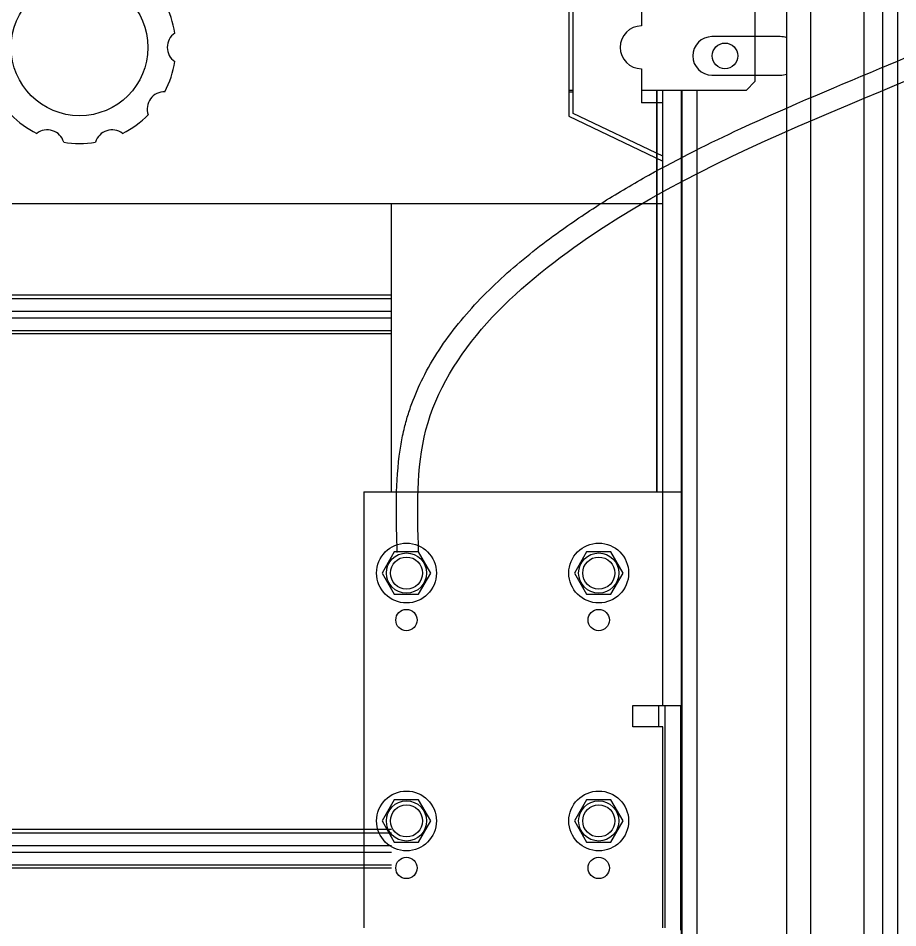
# Model space of a CAD drawing. Header units: millimetres. Extents: x 21899 to 38731, y -5425 to 3612.
# Drawn here: x 34095.9 to 34301.7, y 389.6 to 602.4 of the extents above; entities that cross this region are included whole.
import ezdxf

# ---------------------------------------------------------------- set-up
doc = ezdxf.new("R2010")
doc.units = ezdxf.units.MM

# ---------------------------------------------------------------- blocks, each defined once
blk = doc.blocks.new('A$C6D4652EB')
at = {"color": 7, "linetype": 'Continuous'}
for p, q in [((278, 52.63), (278, 20.37)), ((279, 21), (279, 52)), ((295, 49.5), (295, 41.5)), ((321.55, 49.5), (321.55, 28.5)), ((295, 31.5), (295, 23.5)), ((319.55, 26.5), (321.55, 28.5)), ((278, 26.5), (279, 26.5)), ((279, 26), (278, 26)), ((295, 26.5), (319.55, 26.5)), ((300, 0), (300, 26.5)), ((300, 23.5), (295, 23.5)), ((278, 20.37), (300, 9.89)), ((300, 11), (279, 21)), ((0, 0), (300, 0))]:
    blk.add_line(p, q, dxfattribs=at)
for centre, radius in [((163.5, 36.5), 16), ((314.55, 34.5), 3)]:
    blk.add_circle(centre, radius, dxfattribs=at)
for centre, radius, start, end in [((163.5, 36.5), 22.5, 8.4612, 27.5388), ((295, 36.5), 5, 90, 270), ((188, 36.5), 4, 124.1405, 235.8595), ((163.5, 36.5), 22.5, 332.4612, 351.5388), ((183.32, 22.1), 4, 88.1405, 199.8595), ((163.5, 36.5), 22.5, 224.4612, 243.5388), ((163.5, 36.5), 22.5, 296.4612, 315.5388), ((155.93, 13.2), 4, 16.1405, 127.8595), ((171.07, 13.2), 4, 52.1405, 163.8595), ((163.5, 36.5), 22.5, 260.4612, 279.5388)]:
    blk.add_arc(centre, radius, start, end, dxfattribs=at)

msp = doc.modelspace()

# ---------------------------------------------------------------- linework, layer by layer
at = {"color": 7, "linetype": 'Continuous'}
for p, q in [((34275.74, 374.52), (34275.74, 1144.53)), ((34301.74, 264.59), (34301.74, 1144.53)), ((34274.24, 598.09), (34258.24, 598.09)), ((34258.24, 589.09), (34274.24, 589.09)), ((34246.74, 571.62), (34246.74, 585.59)), ((34246.74, 491.59), (34246.74, 571.62)), ((34183.24, 491.59), (34183.24, 559.09)), ((34183.89, 477.52), (34181.04, 472.59)), ((34189.59, 477.52), (34183.89, 477.52)), ((34192.44, 472.59), (34189.59, 477.52)), ((34228.89, 477.52), (34226.04, 472.59)), ((34234.59, 477.52), (34228.89, 477.52)), ((34237.44, 472.59), (34234.59, 477.52)), ((34181.04, 472.59), (34183.89, 467.65)), ((34189.59, 467.65), (34192.44, 472.59)), ((34226.04, 472.59), (34228.89, 467.65)), ((34234.59, 467.65), (34237.44, 472.59)), ((34183.89, 467.65), (34189.59, 467.65)), ((34228.89, 467.65), (34234.59, 467.65)), ((34247.24, 441.59), (34247.24, 389.55)), ((34250.99, 389.04), (34250.99, 441.59)), ((34183.89, 419.52), (34181.04, 414.59)), ((34189.59, 419.52), (34183.89, 419.52)), ((34192.44, 414.59), (34189.59, 419.52)), ((34228.89, 419.52), (34226.04, 414.59)), ((34234.59, 419.52), (34228.89, 419.52)), ((34237.44, 414.59), (34234.59, 419.52)), ((34181.04, 414.59), (34183.89, 409.65)), ((34189.59, 409.65), (34192.44, 414.59)), ((34226.04, 414.59), (34228.89, 409.65)), ((34234.59, 409.65), (34237.44, 414.59)), ((34183.89, 409.65), (34189.59, 409.65)), ((34228.89, 409.65), (34234.59, 409.65))]:
    msp.add_line(p, q, dxfattribs=at)
at = {"color": 9, "linetype": 'Continuous'}
for p, q in [((34281.39, 374.52), (34281.39, 1144.53)), ((34293.86, 374.52), (34293.86, 1144.53)), ((34298.23, 374.52), (34298.23, 1144.53)), ((34245.24, 585.59), (34245.24, 571.62)), ((34245.41, 491.59), (34245.41, 585.59)), ((34251.14, 374.52), (34251.14, 585.59)), ((34251.29, 374.52), (34251.29, 585.59)), ((34254.74, 374.52), (34254.74, 585.59)), ((34245.24, 571.62), (34245.24, 491.59)), ((34183.24, 537.61), (33200.11, 537.61)), ((33200.11, 536.83), (34183.24, 536.83)), ((33200.11, 533.86), (34183.24, 533.86)), ((33200.11, 532.31), (34183.24, 532.31)), ((33200.11, 529.34), (34183.24, 529.34)), ((34183.24, 528.56), (33200.11, 528.56)), ((34246.74, 441.59), (34246.74, 491.59)), ((34245.74, 441.59), (34245.74, 436.59)), ((34109.19, 412.61), (32262.43, 412.61)), ((32262.43, 411.83), (34109.19, 411.83)), ((34183.24, 412.61), (34109.19, 412.61)), ((34109.19, 411.83), (34183.24, 411.83)), ((32262.43, 408.86), (34109.19, 408.86)), ((34109.19, 408.86), (34183.24, 408.86)), ((32262.43, 407.31), (34109.19, 407.31)), ((34109.19, 407.31), (34183.24, 407.31)), ((32262.43, 404.34), (34109.19, 404.34)), ((34109.19, 403.56), (32262.43, 403.56)), ((34109.19, 404.34), (34183.24, 404.34)), ((34183.24, 403.56), (34109.19, 403.56))]:
    msp.add_line(p, q, dxfattribs=at)
at = {"color": 3, "linetype": 'Continuous'}
for p, q in [((34176.74, 491.59), (34251.24, 491.59)), ((34176.74, 491.59), (34176.74, 389.59)), ((34251.24, 441.59), (34251.24, 491.59)), ((34239.74, 441.59), (34251.24, 441.59)), ((34239.74, 436.59), (34239.74, 441.59)), ((34246.74, 436.59), (34239.74, 436.59)), ((34246.74, 389.59), (34246.74, 436.59))]:
    msp.add_line(p, q, dxfattribs=at)
at = {"color": 7, "linetype": 'Continuous'}
for centre, radius in [((34186.74, 472.59), 7), ((34231.74, 472.59), 7), ((34186.74, 472.59), 3.75), ((34231.74, 472.59), 3.75), ((34186.74, 414.59), 7), ((34231.74, 414.59), 7), ((34186.74, 414.59), 3.75), ((34231.74, 414.59), 3.75)]:
    msp.add_circle(centre, radius, dxfattribs=at)
at = {"color": 9, "linetype": 'Continuous'}
for centre in [(34186.74, 472.59), (34231.74, 472.59), (34186.74, 414.59), (34231.74, 414.59)]:
    msp.add_circle(centre, 4.7, dxfattribs=at)
at = {"color": 3, "linetype": 'Continuous'}
for centre in [(34186.74, 461.59), (34231.74, 461.59), (34186.74, 403.59), (34231.74, 403.59)]:
    msp.add_circle(centre, 2.5, dxfattribs=at)
at = {"color": 7, "linetype": 'Continuous'}
for centre, start, end in [((34258.24, 593.59), 90, 270), ((34274.24, 593.59), 70.4494, 90), ((34274.24, 593.59), 270, 289.5506)]:
    msp.add_arc(centre, 4.5, start, end, dxfattribs=at)
msp.add_open_spline([(34184.59, 477.37), (34184.44, 482.03), (34184.29, 486.79), (34184.55, 495.3), (34184.84, 499.05), (34185.7, 504.07), (34185.97, 505.36), (34186.55, 507.73), (34186.85, 508.81), (34187.52, 510.92), (34187.88, 511.97), (34189.07, 515.07), (34189.99, 517.08), (34193.34, 523.53), (34196.23, 527.73), (34202.79, 535.64), (34206.45, 539.33), (34214.24, 546.27), (34218.38, 549.51), (34226.01, 554.98), (34229.46, 557.28), (34236.42, 561.66), (34239.94, 563.73), (34250.58, 569.66), (34257.78, 573.24), (34276.63, 581.97), (34288.29, 586.75), (34310.88, 596.24), (34321.79, 600.96), (34335.87, 608.21), (34339.68, 610.31), (34346.21, 614.23), (34348.99, 616.02), (34354.4, 619.74), (34357.04, 621.67), (34364.73, 627.67), (34369.58, 631.96), (34384.23, 646.52), (34393.01, 657.83), (34408.25, 682.69), (34414.7, 696.25), (34425.51, 725.26), (34429.87, 740.71), (34439.69, 787.11), (34442.84, 819.9), (34444.31, 888.03), (34442.63, 923.36), (34436.16, 993.95), (34431.38, 1029.2), (34424.54, 1071.66), (34423.12, 1080.12), (34420.21, 1096.85), (34418.73, 1105.13), (34414.2, 1129.71), (34411.07, 1145.76), (34401.56, 1193.12), (34395.03, 1223.59), (34379.71, 1296.8), (34371.23, 1338.82), (34362.9, 1393.07), (34361.2, 1405.24), (34358.42, 1428.01), (34357.28, 1438.6), (34355.6, 1457.2), (34354.98, 1465.19), (34353.95, 1481.23), (34353.54, 1489.29), (34352.6, 1513.54), (34352.36, 1529.83), (34352.61, 1578.97), (34354.07, 1612.13), (34360.38, 1706.91), (34367.05, 1769.14), (34374.7, 1847.67), (34376.25, 1864.05), (34378.73, 1892.04), (34379.7, 1903.65), (34381.52, 1926.85), (34382.35, 1938.44), (34384.66, 1973.16), (34385.93, 1996.25), (34388.94, 2065.42), (34389.91, 2111.36), (34389.98, 2248.82), (34386.21, 2339.99), (34372.53, 2522.27), (34362.63, 2613.36), (34335.09, 2828.37), (34315.95, 2952.28), (34296.79, 3076.24)], degree=3, knots=[0, 0, 0, 0, 13.614656, 13.614656, 24.237506, 24.237506, 27.949925, 27.949925, 31.063684, 31.063684, 34.177443, 34.177443, 40.404961, 40.404961, 54.673562, 54.673562, 68.942162, 68.942162, 83.210763, 83.210763, 94.643421, 94.643421, 106.076078, 106.076078, 128.941394, 128.941394, 165.933013, 165.933013, 202.924632, 202.924632, 217.211649, 217.211649, 228.325165, 228.325165, 239.438681, 239.438681, 261.665712, 261.665712, 310.591127, 310.591127, 359.516541, 359.516541, 408.441955, 408.441955, 499.721397, 499.721397, 591.000838, 591.000838, 682.28028, 682.28028, 705.283727, 705.283727, 728.287174, 728.287174, 774.294068, 774.294068, 866.307856, 866.307856, 999.972816, 999.972816, 1038.611318, 1038.611318, 1072.030725, 1072.030725, 1097.038945, 1097.038945, 1122.047166, 1122.047166, 1172.063606, 1172.063606, 1272.096487, 1272.096487, 1455.942037, 1455.942037, 1504.41999, 1504.41999, 1538.871883, 1538.871883, 1573.323775, 1573.323775, 1642.227561, 1642.227561, 1780.035131, 1780.035131, 2055.650273, 2055.650273, 2331.265414, 2331.265414, 2706.34663, 2706.34663, 2706.34663, 2706.34663])
msp.add_spline([(34189.59, 477.52), (34191.3, 506.07), (34229.11, 550.99), (34347.84, 609.4), (34429.09, 1074.69), (34359.72, 1469.53), (34385.22, 1910.16), (34385.22, 2419.72), (34301.74, 3077)], degree=3)

# ---------------------------------------------------------------- block references
msp.add_blockref('A$C6D4652EB', (33946.74, 559.09))

doc.saveas('drawing.dxf')
